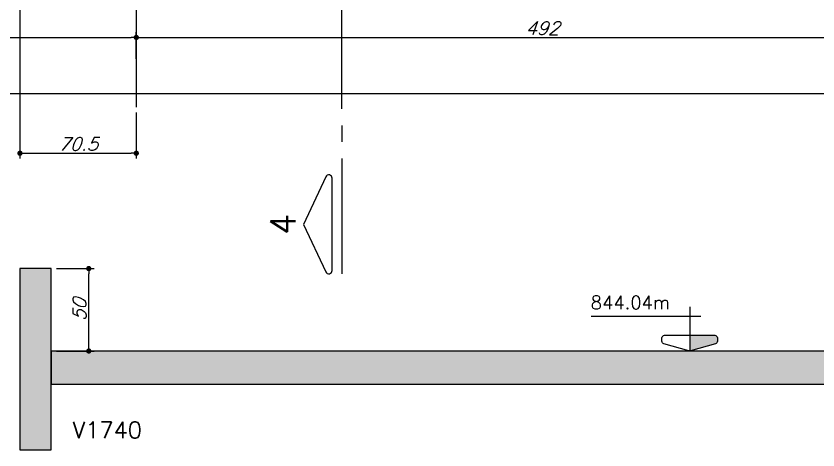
# Model space of a CAD drawing. Header units: millimetres. Extents: x -2368 to 4502, y -2283 to 2217.
# Drawn here: x 1492.6 to 1978.5, y -1188.5 to -925.4 of the extents above; entities that cross this region are included whole.
import ezdxf
from ezdxf.enums import TextEntityAlignment as Align

# ---------------------------------------------------------------- set-up
doc = ezdxf.new("R2010")
doc.units = ezdxf.units.MM
doc.header["$LTSCALE"] = 50
doc.linetypes.add('EIXO', pattern=[6.8, 6, -0.4, 0, -0.4])
for name, color, linetype in [('F-AUX', 2, 'Continuous'), ('F-CORTE', 4, 'Continuous'), ('F-CORTE-INDICAÇÃO', 4, 'Continuous'), ('F-COTAS', 106, 'Continuous'), ('F-EIXO', 12, 'EIXO'), ('F-SOLIDO', 71, 'Continuous'), ('F-SOLIDO-CORTE', 71, 'Continuous'), ('F-TEXTO', 6, 'Continuous'), ('F-TEXTO-YELLOW', 2, 'Continuous')]:
    doc.layers.add(name, color=color, linetype=linetype)
doc.styles.add('CP-TEXT-INCL', font='romans.shx', dxfattribs={"oblique": 20})
doc.styles.add('MCP', font='romans.shx')
doc.styles.add('ROMANS', font='romans.shx')
doc.dimstyles.new('CP-COTAS-50', dxfattribs={"dimscale": 0.64, "dimtxt": 12.5, "dimasz": 5, "dimexe": 5, "dimexo": 5, "dimgap": 2.5, "dimtad": 1, "dimdec": 1, "dimdsep": 46, "dimtxsty": 'CP-TEXT-INCL', "dimblk1": 'DOT', "dimblk2": 'DOT', "dimsah": 1, "dimcen": 9, "dimclrd": 256, "dimclre": 256, "dimclrt": 256, "dimadec": 0, "dimazin": 0, "dimtfac": 1, "dimtdec": 1, "dimtmove": 2, "dimatfit": 3, "dimldrblk": 'DOT', "dimfxl": 0, "dimtolj": 1, "dimarcsym": 0})

# ---------------------------------------------------------------- blocks, each defined once
blk = doc.blocks.new('*U9')
at = {"layer": 'F-CORTE-INDICAÇÃO'}
for p, q in [((-100, 0), (-170, 0)), ((-80, 0), (-90, 0)), ((-70, 0), (0, 0))]:
    blk.add_line(p, q, dxfattribs=at)
blk.add_lwpolyline([(-112, 6, 0.802585), (-111.15, 9.81), (-140, 23.26), (-168.85, 9.81, 0.802585), (-168, 6)], format="xyb", close=True, dxfattribs=at)
at = {"layer": 'F-CORTE-INDICAÇÃO', "style": 'ROMANS'}
blk.add_attdef('CORTE', text='', height=15, dxfattribs=at).set_placement((-140, 35.76), align=Align.MIDDLE_CENTER)
at = {"layer": 'F-CORTE-INDICAÇÃO', "color": 2, "style": 'ROMANS'}
blk.add_attdef('FOLHA', text='', height=12, dxfattribs=at).set_placement((-140, -10), align=Align.MIDDLE_CENTER)
blk = doc.blocks.new('*U19')
at = {"layer": 'F-EIXO'}
blk.add_line((0, 0), (0, -2827.07), dxfattribs=at)
at = {"layer": 'F-TEXTO', "style": 'ROMANS'}
blk.add_attdef('EIXO', text='', height=17.5, rotation=360, dxfattribs=at).set_placement((0, 28.21), align=Align.MIDDLE_CENTER)
blk = doc.blocks.new('_DOT')
at = {"color": 0, "linetype": 'ByBlock'}
blk.add_line((-0.5, 0), (-1, 0), dxfattribs=at)
at = {"color": 0, "linetype": 'ByBlock', "const_width": 0.5}
blk.add_lwpolyline([(-0.25, 0, 1), (0.25, 0, 1)], format="xyb", close=True, dxfattribs=at)
blk = doc.blocks.new('*D183')
at = {"layer": 'DEFPOINTS', "color": 0, "transparency": 16777216}
for p in [(1514, -1078.54), (1536.69, -1078.54), (1514, -1128.54)]:
    blk.add_point(p, dxfattribs=at)
at = {"layer": 'F-COTAS', "lineweight": -2, "transparency": 16777216}
for p, q in [((1517.2, -1078.54), (1539.89, -1078.54)), ((1536.69, -1125.34), (1536.69, -1081.74)), ((1517.2, -1128.54), (1539.89, -1128.54))]:
    blk.add_line(p, q, dxfattribs=at)
at = {"layer": 'F-COTAS', "lineweight": -2, "transparency": 16777216, "xscale": 3.2, "yscale": 3.2, "zscale": 3.2}
for p, rotation in [((1536.69, -1078.54), 90), ((1536.69, -1128.54), 270)]:
    blk.add_blockref('_DOT', p, dxfattribs=dict(at, rotation=rotation))
at = {"layer": 'F-COTAS', "transparency": 16777216, "insert": (1531.09, -1103.54), "char_height": 8, "attachment_point": 5, "rotation": 90, "style": 'CP-TEXT-INCL'}
blk.add_mtext('\\A1;50', dxfattribs=at)
blk = doc.blocks.new('Nível - Vista')
at = {"layer": 'F-SOLIDO'}
blk.add_hatch(color=256, dxfattribs=at).paths.add_polyline_path([(0, 0.238), (-0.38, 0.238, 0.414214), (-0.42, 0.198), (-0.42, 0.148, 0.331206), (-0.391, 0.11), (-0.011, 0.002, 0.072993), (0, 0)])
at = {"layer": 'F-AUX', "color": 2}
for p, q in [((0, 0.67), (0, 0)), ((-0.168, 0.521), (1.493, 0.521))]:
    blk.add_line(p, q, dxfattribs=at)
blk.add_lwpolyline([(-0.011, 0.002, 0.146769), (0.011, 0.002), (0.391, 0.11, 0.331206), (0.42, 0.148), (0.42, 0.198, 0.414214), (0.38, 0.238), (-0.38, 0.238, 0.414214), (-0.42, 0.198), (-0.42, 0.148, 0.331206), (-0.391, 0.11), (-0.011, 0.002, 0.146769), (0.011, 0.002)], format="xyb", dxfattribs=at)
at = {"layer": 'F-TEXTO', "color": 3, "style": 'MCP'}
blk.add_attdef('NÍVEL', (0.19, 0.636), '', height=0.25, dxfattribs=at)
blk = doc.blocks.new('*D224')
at = {"layer": 'DEFPOINTS', "color": 0, "transparency": 16777216}
for p in [(-1389, -579), (2295, -855.53), (2295, -972.32)]:
    blk.add_point(p, dxfattribs=at)
at = {"layer": 'F-COTAS', "lineweight": -2, "transparency": 16777216}
for p, q in [((-1389, -582.2), (-1389, -975.52)), ((2295, -858.73), (2295, -975.52)), ((-1385.8, -972.32), (2291.8, -972.32))]:
    blk.add_line(p, q, dxfattribs=at)
at = {"layer": 'F-COTAS', "lineweight": -2, "transparency": 16777216, "xscale": 3.2, "yscale": 3.2, "zscale": 3.2, "rotation": 180}
blk.add_blockref('_DOT', (-1389, -972.32), dxfattribs=at)
at = {"layer": 'F-COTAS', "lineweight": -2, "transparency": 16777216, "xscale": 3.2, "yscale": 3.2, "zscale": 3.2}
blk.add_blockref('_DOT', (2295, -972.32), dxfattribs=at)
at = {"layer": 'F-COTAS', "transparency": 16777216, "insert": (453, -966.72), "char_height": 8, "attachment_point": 5, "style": 'CP-TEXT-INCL'}
blk.add_mtext('\\A1;3684', dxfattribs=at)
blk = doc.blocks.new('*D236')
at = {"layer": 'DEFPOINTS', "color": 0, "transparency": 16777216}
for p in [(1565.5, -938.39), (1285.5, -949.94), (1565.5, -954.5)]:
    blk.add_point(p, dxfattribs=at)
at = {"layer": 'F-COTAS', "lineweight": -2, "transparency": 16777216}
for p, q in [((1285.5, -946.74), (1285.5, -935.19)), ((1565.5, -951.3), (1565.5, -935.19)), ((1288.7, -938.39), (1562.3, -938.39))]:
    blk.add_line(p, q, dxfattribs=at)
at = {"layer": 'F-COTAS', "lineweight": -2, "transparency": 16777216, "xscale": 3.2, "yscale": 3.2, "zscale": 3.2, "rotation": 180}
blk.add_blockref('_DOT', (1285.5, -938.39), dxfattribs=at)
at = {"layer": 'F-COTAS', "lineweight": -2, "transparency": 16777216, "xscale": 3.2, "yscale": 3.2, "zscale": 3.2}
blk.add_blockref('_DOT', (1565.5, -938.39), dxfattribs=at)
at = {"layer": 'F-COTAS', "transparency": 16777216, "insert": (1425.5, -932.79), "char_height": 8, "attachment_point": 5, "style": 'CP-TEXT-INCL'}
blk.add_mtext('\\A1;280', dxfattribs=at)
blk = doc.blocks.new('*D237')
at = {"layer": 'DEFPOINTS', "color": 0, "transparency": 16777216}
for p in [(2057.5, -938.39), (2057.5, -943.87), (1565.5, -954.5)]:
    blk.add_point(p, dxfattribs=at)
at = {"layer": 'F-COTAS', "lineweight": -2, "transparency": 16777216}
for p, q in [((1565.5, -951.3), (1565.5, -935.19)), ((2057.5, -940.67), (2057.5, -935.19)), ((1568.7, -938.39), (2054.3, -938.39))]:
    blk.add_line(p, q, dxfattribs=at)
at = {"layer": 'F-COTAS', "lineweight": -2, "transparency": 16777216, "xscale": 3.2, "yscale": 3.2, "zscale": 3.2, "rotation": 180}
blk.add_blockref('_DOT', (1565.5, -938.39), dxfattribs=at)
at = {"layer": 'F-COTAS', "lineweight": -2, "transparency": 16777216, "xscale": 3.2, "yscale": 3.2, "zscale": 3.2}
blk.add_blockref('_DOT', (2057.5, -938.39), dxfattribs=at)
at = {"layer": 'F-COTAS', "transparency": 16777216, "insert": (1811.5, -932.79), "char_height": 8, "attachment_point": 5, "style": 'CP-TEXT-INCL'}
blk.add_mtext('\\A1;492', dxfattribs=at)
blk = doc.blocks.new('*D241')
at = {"layer": 'DEFPOINTS', "color": 0, "transparency": 16777216}
for p in [(1495, -894.5), (1565.5, -980.76), (1565.5, -1008.62)]:
    blk.add_point(p, dxfattribs=at)
at = {"layer": 'F-COTAS', "lineweight": -2, "transparency": 16777216}
for p, q in [((1495, -897.7), (1495, -1011.82)), ((1565.5, -983.96), (1565.5, -1011.82)), ((1498.2, -1008.62), (1562.3, -1008.62))]:
    blk.add_line(p, q, dxfattribs=at)
at = {"layer": 'F-COTAS', "lineweight": -2, "transparency": 16777216, "xscale": 3.2, "yscale": 3.2, "zscale": 3.2, "rotation": 180}
blk.add_blockref('_DOT', (1495, -1008.62), dxfattribs=at)
at = {"layer": 'F-COTAS', "lineweight": -2, "transparency": 16777216, "xscale": 3.2, "yscale": 3.2, "zscale": 3.2}
blk.add_blockref('_DOT', (1565.5, -1008.62), dxfattribs=at)
at = {"layer": 'F-COTAS', "transparency": 16777216, "insert": (1530.25, -1003.02), "char_height": 8, "attachment_point": 5, "style": 'CP-TEXT-INCL'}
blk.add_mtext('\\A1;70.5', dxfattribs=at)

msp = doc.modelspace()

# ---------------------------------------------------------------- hatches: boundary and pattern name
at = {"layer": 'F-SOLIDO-CORTE', "linetype": 'Continuous'}
for points in [[(1495, -1095.265), (1495, -1126.734), (1495, -1188.538), (1505.675, -1188.538), (1508.564, -1188.538), (1514, -1188.538), (1514, -1171.811), (1514, -1140.342), (1514, -1078.538), (1511.111, -1078.538), (1505.675, -1078.538), (1495, -1078.538)], [(1982.693, -1128.538), (1966.223, -1128.538), (1919.658, -1128.538), (1919.414, -1128.538), (1918.732, -1128.538), (1905.827, -1128.538), (1869.723, -1128.538), (1868.9, -1128.538), (1866.598, -1128.538), (1826.514, -1128.538), (1751.102, -1128.538), (1514, -1128.538), (1514, -1131.579), (1514, -1137.301), (1514, -1148.538), (1751.102, -1148.538), (1781.514, -1148.538), (1866.598, -1148.538), (1867.421, -1148.538), (1869.723, -1148.538), (1882.627, -1148.538), (1918.732, -1148.538), (1918.974, -1148.538), (1919.658, -1148.538), (1936.127, -1148.538), (1982.693, -1148.538), (1992.103, -1148.538), (2014.723, -1148.538), (2021.635, -1148.538), (2036.448, -1148.538), (2228.439, -1148.538), (2230.845, -1148.538), (2236, -1148.538), (2236, -1146.247), (2236, -1141.337), (2236, -1128.538), (2233.594, -1128.538), (2228.439, -1128.538), (2036.448, -1128.538), (2030.065, -1128.538), (2014.723, -1128.538), (2006.354, -1128.538)]]:
    msp.add_hatch(color=256, dxfattribs=at).paths.add_polyline_path(points, flags=16)

# ---------------------------------------------------------------- linework, layer by layer
at = {"layer": 'F-CORTE', "linetype": 'Continuous'}
msp.add_lwpolyline([(1982.693, -1128.538), (1514, -1128.538), (1514, -1078.538), (1511.111, -1078.538), (1505.675, -1078.538), (1495, -1078.538), (1495, -1095.265), (1495, -1188.538), (1505.675, -1188.538), (1508.564, -1188.538), (1514, -1188.538), (1514, -1171.811), (1514, -1148.538), (1751.102, -1148.538), (1781.514, -1148.538), (1866.598, -1148.538), (1867.421, -1148.538), (1869.723, -1148.538), (1882.627, -1148.538), (1918.732, -1148.538), (1918.974, -1148.538), (1919.658, -1148.538), (1936.127, -1148.538), (1982.693, -1148.538)], dxfattribs=at)
at = {"layer": 'F-SOLIDO-CORTE', "linetype": 'Continuous'}
for points in [[(1495, -1095.265), (1495, -1126.734), (1495, -1188.538), (1505.675, -1188.538), (1508.564, -1188.538), (1514, -1188.538), (1514, -1171.811), (1514, -1140.342), (1514, -1078.538), (1511.111, -1078.538), (1505.675, -1078.538), (1495, -1078.538), (1495, -1095.265)], [(1982.693, -1128.538), (1966.223, -1128.538), (1919.658, -1128.538), (1919.414, -1128.538), (1918.732, -1128.538), (1905.827, -1128.538), (1869.723, -1128.538), (1868.9, -1128.538), (1866.598, -1128.538), (1826.514, -1128.538), (1751.102, -1128.538), (1514, -1128.538), (1514, -1131.579), (1514, -1137.301), (1514, -1148.538), (1751.102, -1148.538), (1781.514, -1148.538), (1866.598, -1148.538), (1867.421, -1148.538), (1869.723, -1148.538), (1882.627, -1148.538), (1918.732, -1148.538), (1918.974, -1148.538), (1919.658, -1148.538), (1936.127, -1148.538), (1982.693, -1148.538)]]:
    msp.add_lwpolyline(points, dxfattribs=at)

# ---------------------------------------------------------------- block references
ref = msp.add_blockref('Nível - Vista', (1900.801, -1128.538), dxfattribs=dict(xscale=-40, yscale=40, zscale=40))
ref.add_attrib('NÍVEL', '844.04m', (1840.819, -1103.108), dxfattribs={"layer": 'F-TEXTO', "color": 3, "height": 8, "style": 'MCP'})
at = {"layer": 'F-CORTE-INDICAÇÃO', "linetype": 'Continuous'}
ref = msp.add_blockref('*U9', (1690.128, -911.735), dxfattribs=dict(at, rotation=90))
ref.add_attrib('CORTE', '4', dxfattribs={"height": 15, "rotation": 90, "style": 'ROMANS'}).set_placement((1654.364, -1051.735), align=Align.MIDDLE_CENTER)
at = {"layer": 'F-EIXO', "linetype": 'Continuous'}
msp.add_blockref('*U19', (1565.5, 1846.305), dxfattribs=at)

# ---------------------------------------------------------------- texts
at = {"layer": 'F-TEXTO-YELLOW', "linetype": 'Continuous', "style": 'MCP'}
msp.add_text('V1740', height=10, dxfattribs=at).set_placement((1526.924, -1181.469))

# ---------------------------------------------------------------- dimensions: what is measured, and where the dimension line sits
at = {"layer": 'F-COTAS'}
for base, p1, p2, picture, middle in [((2295, -972.319), (-1389, -579), (2295, -855.53), '*D224', (453, -966.719)), ((1565.5, -1008.618), (1495, -894.5), (1565.5, -980.761), '*D241', (1530.25, -1003.018)), ((1565.5, -938.39), (1285.5, -949.943), (1565.5, -954.498), '*D236', (1425.5, -932.79)), ((2057.5, -938.39), (1565.5, -954.498), (2057.5, -943.874), '*D237', (1811.5, -932.79))]:
    dim = msp.add_linear_dim(base=base, p1=p1, p2=p2, dimstyle='CP-COTAS-50', dxfattribs=at)
    dim.commit()
    dim.dimension.update_dxf_attribs({"geometry": picture, "text_midpoint": middle})
dim = msp.add_linear_dim(base=(1536.692, -1078.538), p1=(1514, -1128.538), p2=(1514, -1078.538), angle=90, dimstyle='CP-COTAS-50', dxfattribs=at)
dim.commit()
dim.dimension.update_dxf_attribs({"geometry": '*D183', "text_midpoint": (1531.092, -1103.538)})

doc.saveas('drawing.dxf')
